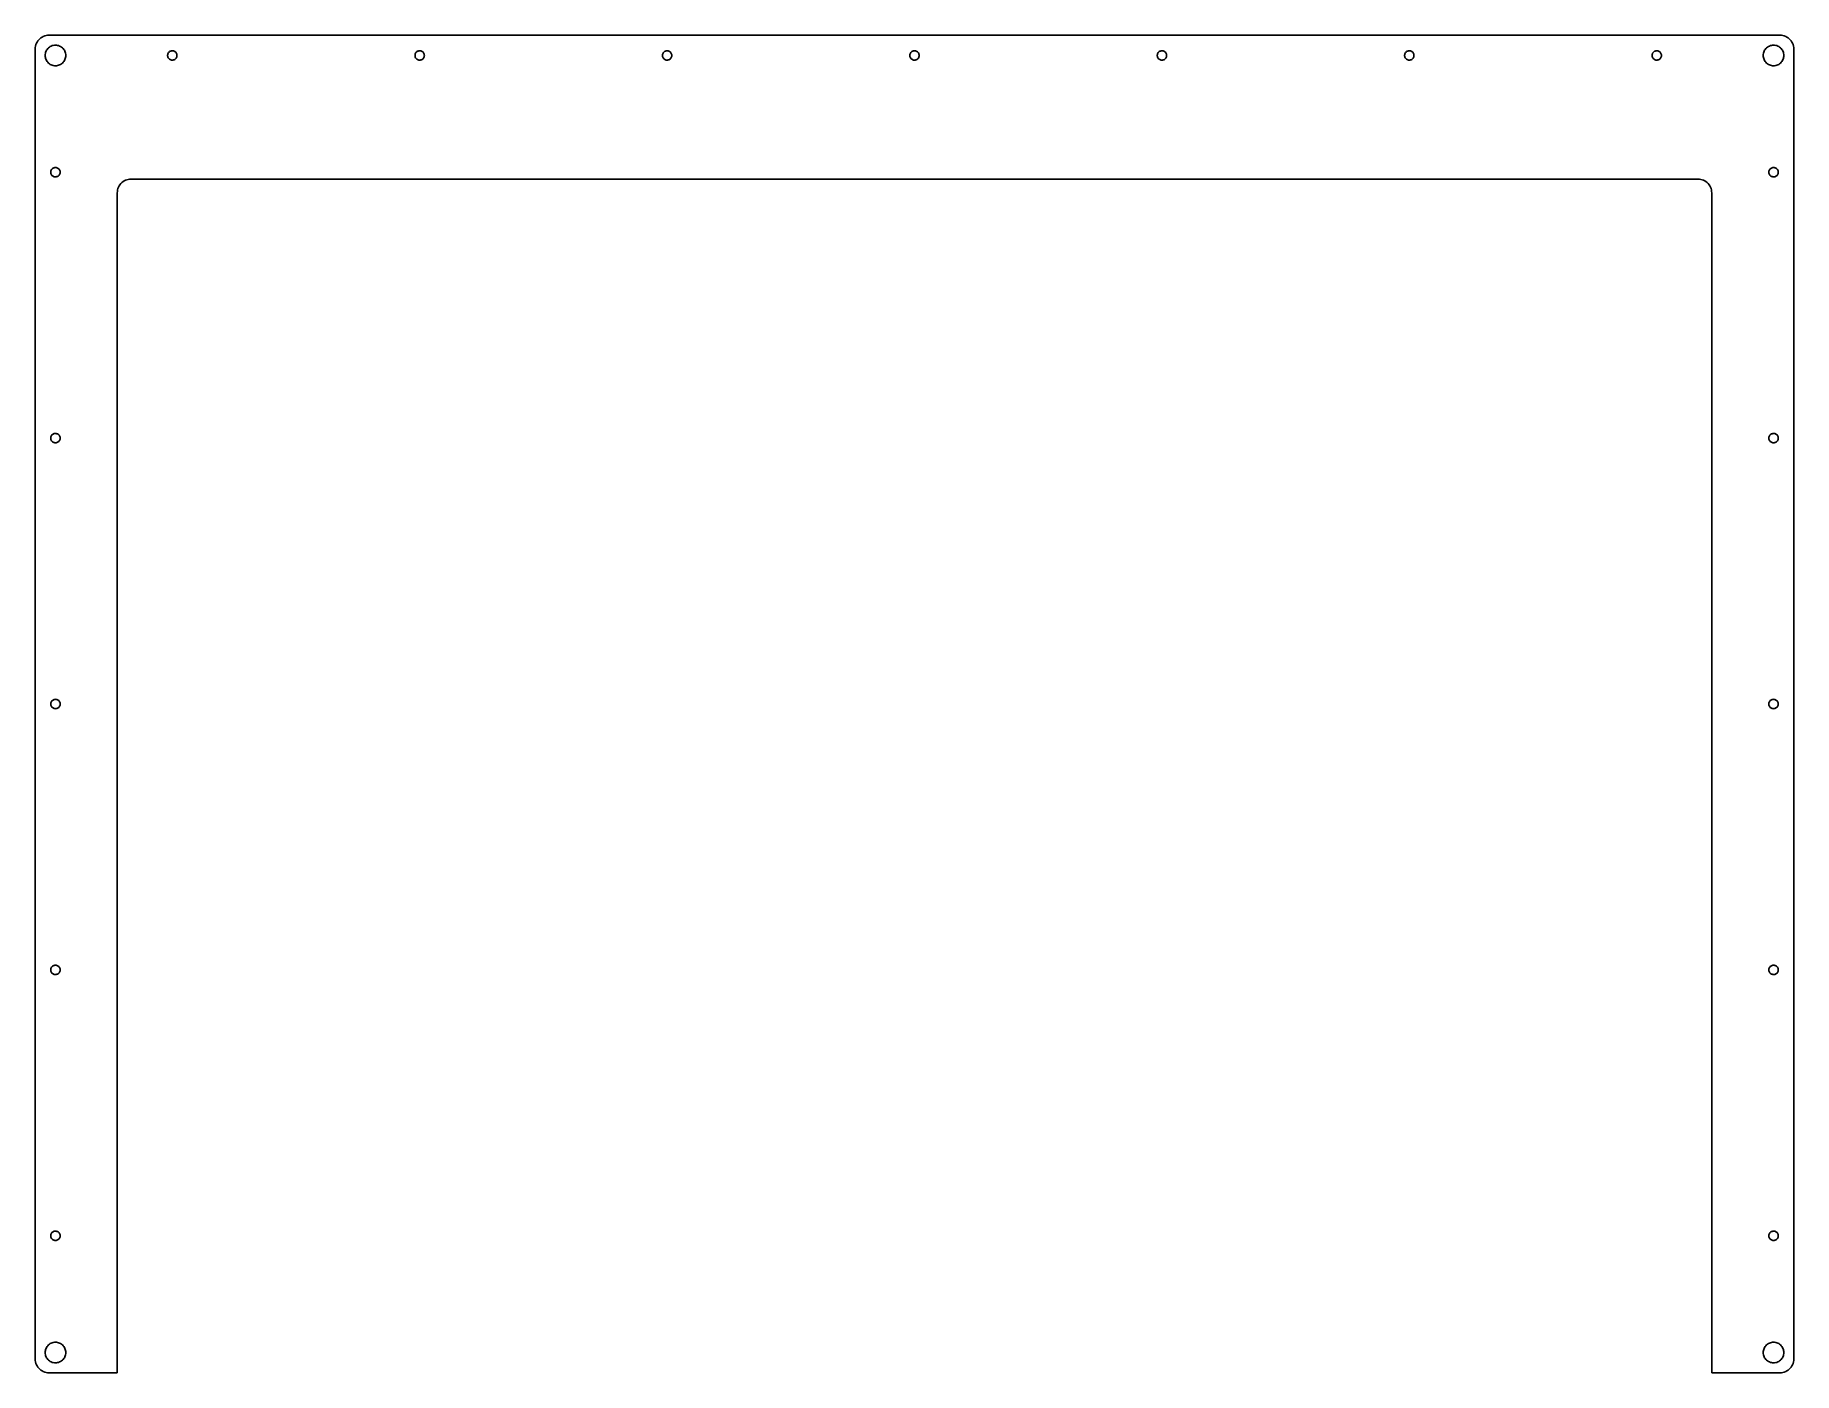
# Model space of a CAD drawing. Header units: metres. Extents: x -320 to 320, y -243 to 243.
import ezdxf

# ---------------------------------------------------------------- set-up
doc = ezdxf.new("R2010")
doc.units = ezdxf.units.M

msp = doc.modelspace()

# ---------------------------------------------------------------- linework, layer by layer
for p, q in [((-316.42, 243.13), (-316.909, 242.943)), ((-315.915, 243.266), (-316.42, 243.13)), ((-315.398, 243.348), (-315.915, 243.266)), ((-314.875, 243.375), (-315.398, 243.348)), ((314.875, 243.375), (-314.875, 243.375)), ((315.398, 243.348), (314.875, 243.375)), ((315.915, 243.266), (315.398, 243.348)), ((316.42, 243.13), (315.915, 243.266)), ((316.909, 242.943), (316.42, 243.13)), ((-319.848, 238.898), (-319.875, 238.375)), ((-319.875, 238.375), (-319.875, -238.375)), ((-319.766, 239.415), (-319.848, 238.898)), ((-319.63, 239.92), (-319.766, 239.415)), ((-319.443, 240.409), (-319.63, 239.92)), ((-319.205, 240.875), (-319.443, 240.409)), ((-318.92, 241.314), (-319.205, 240.875)), ((-318.591, 241.721), (-318.92, 241.314)), ((-318.221, 242.091), (-318.591, 241.721)), ((-317.814, 242.42), (-318.221, 242.091)), ((-317.375, 242.705), (-317.814, 242.42)), ((-316.909, 242.943), (-317.375, 242.705)), ((-316.229, 236.392), (-316.168, 236.78)), ((-316.168, 236.78), (-316.066, 237.159)), ((-316.066, 237.159), (-315.926, 237.525)), ((-315.926, 237.525), (-315.748, 237.875)), ((-315.748, 237.875), (-315.534, 238.204)), ((-315.534, 238.204), (-315.287, 238.509)), ((-315.287, 238.509), (-315.009, 238.787)), ((-315.009, 238.787), (-314.704, 239.034)), ((-314.704, 239.034), (-314.375, 239.248)), ((-314.375, 239.248), (-314.025, 239.426)), ((-314.025, 239.426), (-313.659, 239.566)), ((-313.659, 239.566), (-313.28, 239.668)), ((-313.28, 239.668), (-312.892, 239.729)), ((-312.892, 239.729), (-312.5, 239.75)), ((-312.5, 239.75), (-312.108, 239.729)), ((-312.108, 239.729), (-311.72, 239.668)), ((-311.72, 239.668), (-311.341, 239.566)), ((-311.341, 239.566), (-310.975, 239.426)), ((-310.975, 239.426), (-310.625, 239.248)), ((-310.625, 239.248), (-310.296, 239.034)), ((-310.296, 239.034), (-309.991, 238.787)), ((-309.991, 238.787), (-309.713, 238.509)), ((-309.713, 238.509), (-309.466, 238.204)), ((-309.466, 238.204), (-309.252, 237.875)), ((-309.252, 237.875), (-309.074, 237.525)), ((-309.074, 237.525), (-308.934, 237.159)), ((-308.934, 237.159), (-308.832, 236.78)), ((-308.832, 236.78), (-308.771, 236.392)), ((-271.588, 236.607), (-271.482, 236.832)), ((-271.482, 236.832), (-271.346, 237.039)), ((-271.346, 237.039), (-271.18, 237.224)), ((-271.18, 237.224), (-270.989, 237.383)), ((-270.989, 237.383), (-270.777, 237.512)), ((-270.777, 237.512), (-270.549, 237.609)), ((-270.549, 237.609), (-270.309, 237.672)), ((-270.309, 237.672), (-270.062, 237.699)), ((-270.062, 237.699), (-269.814, 237.69)), ((-269.814, 237.69), (-269.57, 237.645)), ((-269.57, 237.645), (-269.335, 237.565)), ((-269.335, 237.565), (-269.114, 237.451)), ((-269.114, 237.451), (-268.913, 237.307)), ((-268.913, 237.307), (-268.734, 237.134)), ((-268.734, 237.134), (-268.582, 236.938)), ((-268.582, 236.938), (-268.461, 236.722)), ((-268.461, 236.722), (-268.372, 236.49)), ((-181.588, 236.607), (-181.482, 236.832)), ((-181.482, 236.832), (-181.346, 237.039)), ((-181.346, 237.039), (-181.18, 237.224)), ((-181.18, 237.224), (-180.989, 237.383)), ((-180.989, 237.383), (-180.777, 237.512)), ((-180.777, 237.512), (-180.549, 237.609)), ((-180.549, 237.609), (-180.309, 237.672)), ((-180.309, 237.672), (-180.062, 237.699)), ((-180.062, 237.699), (-179.814, 237.69)), ((-179.814, 237.69), (-179.57, 237.645)), ((-179.57, 237.645), (-179.335, 237.565)), ((-179.335, 237.565), (-179.114, 237.451)), ((-179.114, 237.451), (-178.913, 237.307)), ((-178.913, 237.307), (-178.734, 237.134)), ((-178.734, 237.134), (-178.582, 236.938)), ((-178.582, 236.938), (-178.461, 236.722)), ((-178.461, 236.722), (-178.372, 236.49)), ((-91.5878, 236.607), (-91.4825, 236.832)), ((-91.4825, 236.832), (-91.3455, 237.039)), ((-91.3455, 237.039), (-91.1799, 237.224)), ((-91.1799, 237.224), (-90.9892, 237.383)), ((-90.9892, 237.383), (-90.7773, 237.512)), ((-90.7773, 237.512), (-90.5489, 237.609)), ((-90.5489, 237.609), (-90.3088, 237.672)), ((-90.3088, 237.672), (-90.0621, 237.699)), ((-90.0621, 237.699), (-89.8141, 237.69)), ((-89.8141, 237.69), (-89.57, 237.645)), ((-89.57, 237.645), (-89.3351, 237.565)), ((-89.3351, 237.565), (-89.1144, 237.451)), ((-89.1144, 237.451), (-88.9126, 237.307)), ((-88.9126, 237.307), (-88.7339, 237.134)), ((-88.7339, 237.134), (-88.5822, 236.938)), ((-88.5822, 236.938), (-88.4607, 236.722)), ((-88.4607, 236.722), (-88.3721, 236.49)), ((-1.58781, 236.607), (-1.48248, 236.832)), ((-1.48248, 236.832), (-1.34554, 237.039)), ((-1.34554, 237.039), (-1.17992, 237.224)), ((-1.17992, 237.224), (-0.989151, 237.383)), ((-0.989151, 237.383), (-0.777298, 237.512)), ((-0.777298, 237.512), (-0.548889, 237.609)), ((-0.548889, 237.609), (-0.308777, 237.672)), ((-0.308777, 237.672), (-0.062073, 237.699)), ((-0.062073, 237.699), (0.185928, 237.69)), ((0.185928, 237.69), (0.429977, 237.645)), ((0.429977, 237.645), (0.664871, 237.565)), ((0.664871, 237.565), (0.88559, 237.451)), ((0.88559, 237.451), (1.08743, 237.307)), ((1.08743, 237.307), (1.2661, 237.134)), ((1.2661, 237.134), (1.41779, 236.938)), ((1.41779, 236.938), (1.53926, 236.722)), ((1.53926, 236.722), (1.62791, 236.49)), ((88.4122, 236.607), (88.5175, 236.832)), ((88.5175, 236.832), (88.6544, 237.039)), ((88.6544, 237.039), (88.8201, 237.224)), ((88.8201, 237.224), (89.0108, 237.383)), ((89.0108, 237.383), (89.2227, 237.512)), ((89.2227, 237.512), (89.4511, 237.609)), ((89.4511, 237.609), (89.6912, 237.672)), ((89.6912, 237.672), (89.9379, 237.699)), ((89.9379, 237.699), (90.1859, 237.69)), ((90.1859, 237.69), (90.43, 237.645)), ((90.43, 237.645), (90.6649, 237.565)), ((90.6649, 237.565), (90.8856, 237.451)), ((90.8856, 237.451), (91.0874, 237.307)), ((91.0874, 237.307), (91.2661, 237.134)), ((91.2661, 237.134), (91.4178, 236.938)), ((91.4178, 236.938), (91.5393, 236.722)), ((91.5393, 236.722), (91.6279, 236.49)), ((178.412, 236.607), (178.518, 236.832)), ((178.518, 236.832), (178.654, 237.039)), ((178.654, 237.039), (178.82, 237.224)), ((178.82, 237.224), (179.011, 237.383)), ((179.011, 237.383), (179.223, 237.512)), ((179.223, 237.512), (179.451, 237.609)), ((179.451, 237.609), (179.691, 237.672)), ((179.691, 237.672), (179.938, 237.699)), ((179.938, 237.699), (180.186, 237.69)), ((180.186, 237.69), (180.43, 237.645)), ((180.43, 237.645), (180.665, 237.565)), ((180.665, 237.565), (180.886, 237.451)), ((180.886, 237.451), (181.087, 237.307)), ((181.087, 237.307), (181.266, 237.134)), ((181.266, 237.134), (181.418, 236.938)), ((181.418, 236.938), (181.539, 236.722)), ((181.539, 236.722), (181.628, 236.49)), ((268.412, 236.607), (268.518, 236.832)), ((268.518, 236.832), (268.654, 237.039)), ((268.654, 237.039), (268.82, 237.224)), ((268.82, 237.224), (269.011, 237.383)), ((269.011, 237.383), (269.223, 237.512)), ((269.223, 237.512), (269.451, 237.609)), ((269.451, 237.609), (269.691, 237.672)), ((269.691, 237.672), (269.938, 237.699)), ((269.938, 237.699), (270.186, 237.69)), ((270.186, 237.69), (270.43, 237.645)), ((270.43, 237.645), (270.665, 237.565)), ((270.665, 237.565), (270.886, 237.451)), ((270.886, 237.451), (271.087, 237.307)), ((271.087, 237.307), (271.266, 237.134)), ((271.266, 237.134), (271.418, 236.938)), ((271.418, 236.938), (271.539, 236.722)), ((271.539, 236.722), (271.628, 236.49)), ((308.771, 236.392), (308.832, 236.78)), ((308.832, 236.78), (308.934, 237.159)), ((308.934, 237.159), (309.074, 237.525)), ((309.074, 237.525), (309.252, 237.875)), ((309.252, 237.875), (309.466, 238.204)), ((309.466, 238.204), (309.713, 238.509)), ((309.713, 238.509), (309.991, 238.787)), ((309.991, 238.787), (310.296, 239.034)), ((310.296, 239.034), (310.625, 239.248)), ((310.625, 239.248), (310.975, 239.426)), ((310.975, 239.426), (311.341, 239.566)), ((311.341, 239.566), (311.72, 239.668)), ((311.72, 239.668), (312.108, 239.729)), ((312.108, 239.729), (312.5, 239.75)), ((312.5, 239.75), (312.892, 239.729)), ((312.892, 239.729), (313.28, 239.668)), ((313.28, 239.668), (313.659, 239.566)), ((313.659, 239.566), (314.025, 239.426)), ((314.025, 239.426), (314.375, 239.248)), ((314.375, 239.248), (314.704, 239.034)), ((314.704, 239.034), (315.009, 238.787)), ((315.009, 238.787), (315.287, 238.509)), ((315.287, 238.509), (315.534, 238.204)), ((315.534, 238.204), (315.748, 237.875)), ((315.748, 237.875), (315.926, 237.525)), ((315.926, 237.525), (316.066, 237.159)), ((316.066, 237.159), (316.168, 236.78)), ((316.168, 236.78), (316.229, 236.392)), ((317.375, 242.705), (316.909, 242.943)), ((317.814, 242.42), (317.375, 242.705)), ((318.221, 242.091), (317.814, 242.42)), ((318.591, 241.721), (318.221, 242.091)), ((318.92, 241.314), (318.591, 241.721)), ((319.205, 240.875), (318.92, 241.314)), ((319.443, 240.409), (319.205, 240.875)), ((319.63, 239.92), (319.443, 240.409)), ((319.766, 239.415), (319.63, 239.92)), ((319.848, 238.898), (319.766, 239.415)), ((319.875, 238.375), (319.848, 238.898)), ((319.875, -238.375), (319.875, 238.375)), ((-316.25, 236), (-316.229, 236.392)), ((-316.229, 235.608), (-316.25, 236)), ((-316.168, 235.22), (-316.229, 235.608)), ((-316.066, 234.841), (-316.168, 235.22)), ((-315.926, 234.475), (-316.066, 234.841)), ((-315.748, 234.125), (-315.926, 234.475)), ((-315.534, 233.796), (-315.748, 234.125)), ((-315.287, 233.491), (-315.534, 233.796)), ((-315.009, 233.213), (-315.287, 233.491)), ((-314.704, 232.966), (-315.009, 233.213)), ((-314.375, 232.752), (-314.704, 232.966)), ((-314.025, 232.574), (-314.375, 232.752)), ((-313.659, 232.434), (-314.025, 232.574)), ((-313.28, 232.332), (-313.659, 232.434)), ((-312.892, 232.271), (-313.28, 232.332)), ((-312.5, 232.25), (-312.892, 232.271)), ((-312.108, 232.271), (-312.5, 232.25)), ((-311.72, 232.332), (-312.108, 232.271)), ((-311.341, 232.434), (-311.72, 232.332)), ((-310.975, 232.574), (-311.341, 232.434)), ((-310.625, 232.752), (-310.975, 232.574)), ((-310.296, 232.966), (-310.625, 232.752)), ((-309.991, 233.213), (-310.296, 232.966)), ((-309.713, 233.491), (-309.991, 233.213)), ((-309.466, 233.796), (-309.713, 233.491)), ((-309.252, 234.125), (-309.466, 233.796)), ((-309.074, 234.475), (-309.252, 234.125)), ((-308.934, 234.841), (-309.074, 234.475)), ((-308.832, 235.22), (-308.934, 234.841)), ((-308.771, 235.608), (-308.832, 235.22)), ((-308.771, 236.392), (-308.75, 236)), ((-308.75, 236), (-308.771, 235.608)), ((-271.695, 236.124), (-271.659, 236.37)), ((-271.695, 235.876), (-271.695, 236.124)), ((-271.659, 235.63), (-271.695, 235.876)), ((-271.659, 236.37), (-271.588, 236.607)), ((-271.588, 235.393), (-271.659, 235.63)), ((-271.482, 235.168), (-271.588, 235.393)), ((-271.346, 234.961), (-271.482, 235.168)), ((-271.18, 234.776), (-271.346, 234.961)), ((-270.989, 234.617), (-271.18, 234.776)), ((-270.777, 234.488), (-270.989, 234.617)), ((-270.549, 234.391), (-270.777, 234.488)), ((-270.309, 234.328), (-270.549, 234.391)), ((-270.062, 234.301), (-270.309, 234.328)), ((-269.814, 234.31), (-270.062, 234.301)), ((-269.57, 234.355), (-269.814, 234.31)), ((-269.335, 234.435), (-269.57, 234.355)), ((-269.114, 234.549), (-269.335, 234.435)), ((-268.913, 234.693), (-269.114, 234.549)), ((-268.734, 234.866), (-268.913, 234.693)), ((-268.582, 235.062), (-268.734, 234.866)), ((-268.461, 235.278), (-268.582, 235.062)), ((-268.372, 235.51), (-268.461, 235.278)), ((-268.372, 236.49), (-268.318, 236.248)), ((-268.318, 235.752), (-268.372, 235.51)), ((-268.318, 236.248), (-268.3, 236)), ((-268.3, 236), (-268.318, 235.752)), ((-181.695, 236.124), (-181.659, 236.37)), ((-181.695, 235.876), (-181.695, 236.124)), ((-181.659, 235.63), (-181.695, 235.876)), ((-181.659, 236.37), (-181.588, 236.607)), ((-181.588, 235.393), (-181.659, 235.63)), ((-181.482, 235.168), (-181.588, 235.393)), ((-181.346, 234.961), (-181.482, 235.168)), ((-181.18, 234.776), (-181.346, 234.961)), ((-180.989, 234.617), (-181.18, 234.776)), ((-180.777, 234.488), (-180.989, 234.617)), ((-180.549, 234.391), (-180.777, 234.488)), ((-180.309, 234.328), (-180.549, 234.391)), ((-180.062, 234.301), (-180.309, 234.328)), ((-179.814, 234.31), (-180.062, 234.301)), ((-179.57, 234.355), (-179.814, 234.31)), ((-179.335, 234.435), (-179.57, 234.355)), ((-179.114, 234.549), (-179.335, 234.435)), ((-178.913, 234.693), (-179.114, 234.549)), ((-178.734, 234.866), (-178.913, 234.693)), ((-178.582, 235.062), (-178.734, 234.866)), ((-178.461, 235.278), (-178.582, 235.062)), ((-178.372, 235.51), (-178.461, 235.278)), ((-178.372, 236.49), (-178.318, 236.248)), ((-178.318, 235.752), (-178.372, 235.51)), ((-178.318, 236.248), (-178.3, 236)), ((-178.3, 236), (-178.318, 235.752)), ((-91.6955, 236.124), (-91.6593, 236.37)), ((-91.6955, 235.876), (-91.6955, 236.124)), ((-91.6593, 235.63), (-91.6955, 235.876)), ((-91.6593, 236.37), (-91.5878, 236.607)), ((-91.5878, 235.393), (-91.6593, 235.63)), ((-91.4825, 235.168), (-91.5878, 235.393)), ((-91.3455, 234.961), (-91.4825, 235.168)), ((-91.1799, 234.776), (-91.3455, 234.961)), ((-90.9892, 234.617), (-91.1799, 234.776)), ((-90.7773, 234.488), (-90.9892, 234.617)), ((-90.5489, 234.391), (-90.7773, 234.488)), ((-90.3088, 234.328), (-90.5489, 234.391)), ((-90.0621, 234.301), (-90.3088, 234.328)), ((-89.8141, 234.31), (-90.0621, 234.301)), ((-89.57, 234.355), (-89.8141, 234.31)), ((-89.3351, 234.435), (-89.57, 234.355)), ((-89.1144, 234.549), (-89.3351, 234.435)), ((-88.9126, 234.693), (-89.1144, 234.549)), ((-88.7339, 234.866), (-88.9126, 234.693)), ((-88.5822, 235.062), (-88.7339, 234.866)), ((-88.4607, 235.278), (-88.5822, 235.062)), ((-88.3721, 235.51), (-88.4607, 235.278)), ((-88.3721, 236.49), (-88.3181, 236.248)), ((-88.3181, 235.752), (-88.3721, 235.51)), ((-88.3181, 236.248), (-88.3, 236)), ((-88.3, 236), (-88.3181, 235.752)), ((-1.69545, 236.124), (-1.65932, 236.37)), ((-1.69545, 235.876), (-1.69545, 236.124)), ((-1.65932, 235.63), (-1.69545, 235.876)), ((-1.65932, 236.37), (-1.58781, 236.607)), ((-1.58781, 235.393), (-1.65932, 235.63)), ((-1.48248, 235.168), (-1.58781, 235.393)), ((-1.34554, 234.961), (-1.48248, 235.168)), ((-1.17992, 234.776), (-1.34554, 234.961)), ((-0.989151, 234.617), (-1.17992, 234.776)), ((-0.777298, 234.488), (-0.989151, 234.617)), ((-0.548889, 234.391), (-0.777298, 234.488)), ((-0.308777, 234.328), (-0.548889, 234.391)), ((-0.062073, 234.301), (-0.308777, 234.328)), ((0.185928, 234.31), (-0.062073, 234.301)), ((0.429977, 234.355), (0.185928, 234.31)), ((0.664871, 234.435), (0.429977, 234.355)), ((0.88559, 234.549), (0.664871, 234.435)), ((1.08743, 234.693), (0.88559, 234.549)), ((1.2661, 234.866), (1.08743, 234.693)), ((1.41779, 235.062), (1.2661, 234.866)), ((1.53926, 235.278), (1.41779, 235.062)), ((1.62791, 235.51), (1.53926, 235.278)), ((1.62791, 236.49), (1.68187, 236.248)), ((1.68187, 235.752), (1.62791, 235.51)), ((1.68187, 236.248), (1.7, 236)), ((1.7, 236), (1.68187, 235.752)), ((88.3045, 236.124), (88.3407, 236.37)), ((88.3045, 235.876), (88.3045, 236.124)), ((88.3407, 235.63), (88.3045, 235.876)), ((88.3407, 236.37), (88.4122, 236.607)), ((88.4122, 235.393), (88.3407, 235.63)), ((88.5175, 235.168), (88.4122, 235.393)), ((88.6544, 234.961), (88.5175, 235.168)), ((88.8201, 234.776), (88.6544, 234.961)), ((89.0108, 234.617), (88.8201, 234.776)), ((89.2227, 234.488), (89.0108, 234.617)), ((89.4511, 234.391), (89.2227, 234.488)), ((89.6912, 234.328), (89.4511, 234.391)), ((89.9379, 234.301), (89.6912, 234.328)), ((90.1859, 234.31), (89.9379, 234.301)), ((90.43, 234.355), (90.1859, 234.31)), ((90.6649, 234.435), (90.43, 234.355)), ((90.8856, 234.549), (90.6649, 234.435)), ((91.0874, 234.693), (90.8856, 234.549)), ((91.2661, 234.866), (91.0874, 234.693)), ((91.4178, 235.062), (91.2661, 234.866)), ((91.5393, 235.278), (91.4178, 235.062)), ((91.6279, 235.51), (91.5393, 235.278)), ((91.6279, 236.49), (91.6819, 236.248)), ((91.6819, 235.752), (91.6279, 235.51)), ((91.6819, 236.248), (91.7, 236)), ((91.7, 236), (91.6819, 235.752)), ((178.305, 236.124), (178.341, 236.37)), ((178.305, 235.876), (178.305, 236.124)), ((178.341, 235.63), (178.305, 235.876)), ((178.341, 236.37), (178.412, 236.607)), ((178.412, 235.393), (178.341, 235.63)), ((178.518, 235.168), (178.412, 235.393)), ((178.654, 234.961), (178.518, 235.168)), ((178.82, 234.776), (178.654, 234.961)), ((179.011, 234.617), (178.82, 234.776)), ((179.223, 234.488), (179.011, 234.617)), ((179.451, 234.391), (179.223, 234.488)), ((179.691, 234.328), (179.451, 234.391)), ((179.938, 234.301), (179.691, 234.328)), ((180.186, 234.31), (179.938, 234.301)), ((180.43, 234.355), (180.186, 234.31)), ((180.665, 234.435), (180.43, 234.355)), ((180.886, 234.549), (180.665, 234.435)), ((181.087, 234.693), (180.886, 234.549)), ((181.266, 234.866), (181.087, 234.693)), ((181.418, 235.062), (181.266, 234.866)), ((181.539, 235.278), (181.418, 235.062)), ((181.628, 235.51), (181.539, 235.278)), ((181.628, 236.49), (181.682, 236.248)), ((181.682, 235.752), (181.628, 235.51)), ((181.682, 236.248), (181.7, 236)), ((181.7, 236), (181.682, 235.752)), ((268.305, 236.124), (268.341, 236.37)), ((268.305, 235.876), (268.305, 236.124)), ((268.341, 235.63), (268.305, 235.876)), ((268.341, 236.37), (268.412, 236.607)), ((268.412, 235.393), (268.341, 235.63)), ((268.518, 235.168), (268.412, 235.393)), ((268.654, 234.961), (268.518, 235.168)), ((268.82, 234.776), (268.654, 234.961)), ((269.011, 234.617), (268.82, 234.776)), ((269.223, 234.488), (269.011, 234.617)), ((269.451, 234.391), (269.223, 234.488)), ((269.691, 234.328), (269.451, 234.391)), ((269.938, 234.301), (269.691, 234.328)), ((270.186, 234.31), (269.938, 234.301)), ((270.43, 234.355), (270.186, 234.31)), ((270.665, 234.435), (270.43, 234.355)), ((270.886, 234.549), (270.665, 234.435)), ((271.087, 234.693), (270.886, 234.549)), ((271.266, 234.866), (271.087, 234.693)), ((271.418, 235.062), (271.266, 234.866)), ((271.539, 235.278), (271.418, 235.062)), ((271.628, 235.51), (271.539, 235.278)), ((271.628, 236.49), (271.682, 236.248)), ((271.682, 235.752), (271.628, 235.51)), ((271.682, 236.248), (271.7, 236)), ((271.7, 236), (271.682, 235.752)), ((308.75, 236), (308.771, 236.392)), ((308.771, 235.608), (308.75, 236)), ((308.832, 235.22), (308.771, 235.608)), ((308.934, 234.841), (308.832, 235.22)), ((309.074, 234.475), (308.934, 234.841)), ((309.252, 234.125), (309.074, 234.475)), ((309.466, 233.796), (309.252, 234.125)), ((309.713, 233.491), (309.466, 233.796)), ((309.991, 233.213), (309.713, 233.491)), ((310.296, 232.966), (309.991, 233.213)), ((310.625, 232.752), (310.296, 232.966)), ((310.975, 232.574), (310.625, 232.752)), ((311.341, 232.434), (310.975, 232.574)), ((311.72, 232.332), (311.341, 232.434)), ((312.108, 232.271), (311.72, 232.332)), ((312.5, 232.25), (312.108, 232.271)), ((312.892, 232.271), (312.5, 232.25)), ((313.28, 232.332), (312.892, 232.271)), ((313.659, 232.434), (313.28, 232.332)), ((314.025, 232.574), (313.659, 232.434)), ((314.375, 232.752), (314.025, 232.574)), ((314.704, 232.966), (314.375, 232.752)), ((315.009, 233.213), (314.704, 232.966)), ((315.287, 233.491), (315.009, 233.213)), ((315.534, 233.796), (315.287, 233.491)), ((315.748, 234.125), (315.534, 233.796)), ((315.926, 234.475), (315.748, 234.125)), ((316.066, 234.841), (315.926, 234.475)), ((316.168, 235.22), (316.066, 234.841)), ((316.229, 235.608), (316.168, 235.22)), ((316.229, 236.392), (316.25, 236)), ((316.25, 236), (316.229, 235.608)), ((-314.2, 193.5), (-314.182, 193.748)), ((-314.182, 193.252), (-314.2, 193.5)), ((-314.182, 193.748), (-314.128, 193.99)), ((-314.128, 193.01), (-314.182, 193.252)), ((-314.128, 193.99), (-314.039, 194.222)), ((-314.039, 192.778), (-314.128, 193.01)), ((-314.039, 194.222), (-313.918, 194.438)), ((-313.918, 192.562), (-314.039, 192.778)), ((-313.918, 194.438), (-313.766, 194.634)), ((-313.766, 192.366), (-313.918, 192.562)), ((-313.766, 194.634), (-313.587, 194.807)), ((-313.587, 192.193), (-313.766, 192.366)), ((-313.587, 194.807), (-313.386, 194.951)), ((-313.386, 192.049), (-313.587, 192.193)), ((-313.386, 194.951), (-313.165, 195.065)), ((-313.165, 191.935), (-313.386, 192.049)), ((-313.165, 195.065), (-312.93, 195.145)), ((-312.93, 191.855), (-313.165, 191.935)), ((-312.93, 195.145), (-312.686, 195.19)), ((-312.686, 195.19), (-312.438, 195.199)), ((-312.438, 195.199), (-312.191, 195.172)), ((-312.191, 195.172), (-311.951, 195.109)), ((-311.951, 195.109), (-311.723, 195.012)), ((-311.723, 191.988), (-311.951, 191.891)), ((-311.723, 195.012), (-311.511, 194.883)), ((-311.511, 192.117), (-311.723, 191.988)), ((-311.511, 194.883), (-311.32, 194.724)), ((-311.32, 192.276), (-311.511, 192.117)), ((-311.32, 194.724), (-311.154, 194.539)), ((-311.154, 192.461), (-311.32, 192.276)), ((-311.154, 194.539), (-311.018, 194.332)), ((-311.018, 192.668), (-311.154, 192.461)), ((-311.018, 194.332), (-310.912, 194.107)), ((-310.912, 192.893), (-311.018, 192.668)), ((-310.912, 194.107), (-310.841, 193.87)), ((-310.841, 193.13), (-310.912, 192.893)), ((-310.841, 193.87), (-310.805, 193.624)), ((-310.805, 193.376), (-310.841, 193.13)), ((-310.805, 193.624), (-310.805, 193.376)), ((310.805, 193.624), (310.841, 193.87)), ((310.805, 193.376), (310.805, 193.624)), ((310.841, 193.13), (310.805, 193.376)), ((310.841, 193.87), (310.912, 194.107)), ((310.912, 192.893), (310.841, 193.13)), ((310.912, 194.107), (311.018, 194.332)), ((311.018, 192.668), (310.912, 192.893)), ((311.018, 194.332), (311.154, 194.539)), ((311.154, 192.461), (311.018, 192.668)), ((311.154, 194.539), (311.32, 194.724)), ((311.32, 192.276), (311.154, 192.461)), ((311.32, 194.724), (311.511, 194.883)), ((311.511, 192.117), (311.32, 192.276)), ((311.511, 194.883), (311.723, 195.012)), ((311.723, 191.988), (311.511, 192.117)), ((311.723, 195.012), (311.951, 195.109)), ((311.951, 191.891), (311.723, 191.988)), ((311.951, 195.109), (312.191, 195.172)), ((312.191, 195.172), (312.438, 195.199)), ((312.438, 195.199), (312.686, 195.19)), ((312.686, 195.19), (312.93, 195.145)), ((312.93, 195.145), (313.165, 195.065)), ((313.165, 191.935), (312.93, 191.855)), ((313.165, 195.065), (313.386, 194.951)), ((313.386, 192.049), (313.165, 191.935)), ((313.386, 194.951), (313.587, 194.807)), ((313.587, 192.193), (313.386, 192.049)), ((313.587, 194.807), (313.766, 194.634)), ((313.766, 192.366), (313.587, 192.193)), ((313.766, 194.634), (313.918, 194.438)), ((313.918, 192.562), (313.766, 192.366)), ((313.918, 194.438), (314.039, 194.222)), ((314.039, 192.778), (313.918, 192.562)), ((314.039, 194.222), (314.128, 193.99)), ((314.128, 193.01), (314.039, 192.778)), ((314.128, 193.99), (314.182, 193.748)), ((314.182, 193.252), (314.128, 193.01)), ((314.182, 193.748), (314.2, 193.5)), ((314.2, 193.5), (314.182, 193.252)), ((-312.686, 191.81), (-312.93, 191.855)), ((-312.438, 191.801), (-312.686, 191.81)), ((-312.191, 191.828), (-312.438, 191.801)), ((-311.951, 191.891), (-312.191, 191.828)), ((-290, 186), (-289.973, 186.523)), ((-290, -243.375), (-290, 186)), ((-289.973, 186.523), (-289.891, 187.04)), ((-289.891, 187.04), (-289.755, 187.545)), ((-289.755, 187.545), (-289.568, 188.034)), ((-289.568, 188.034), (-289.33, 188.5)), ((-289.33, 188.5), (-289.045, 188.939)), ((-289.045, 188.939), (-288.716, 189.346)), ((-288.716, 189.346), (-288.346, 189.716)), ((-288.346, 189.716), (-287.939, 190.045)), ((-287.939, 190.045), (-287.5, 190.33)), ((-287.5, 190.33), (-287.034, 190.568)), ((-287.034, 190.568), (-286.545, 190.755)), ((-286.545, 190.755), (-286.04, 190.891)), ((-286.04, 190.891), (-285.523, 190.973)), ((-285.523, 190.973), (-285, 191)), ((-285, 191), (285, 191)), ((285, 191), (285.523, 190.973)), ((285.523, 190.973), (286.04, 190.891)), ((286.04, 190.891), (286.545, 190.755)), ((286.545, 190.755), (287.034, 190.568)), ((287.034, 190.568), (287.5, 190.33)), ((287.5, 190.33), (287.939, 190.045)), ((287.939, 190.045), (288.346, 189.716)), ((288.346, 189.716), (288.716, 189.346)), ((288.716, 189.346), (289.045, 188.939)), ((289.045, 188.939), (289.33, 188.5)), ((289.33, 188.5), (289.568, 188.034)), ((289.568, 188.034), (289.755, 187.545)), ((289.755, 187.545), (289.891, 187.04)), ((289.891, 187.04), (289.973, 186.523)), ((289.973, 186.523), (290, 186)), ((290, 186), (290, -243.375)), ((312.191, 191.828), (311.951, 191.891)), ((312.438, 191.801), (312.191, 191.828)), ((312.686, 191.81), (312.438, 191.801)), ((312.93, 191.855), (312.686, 191.81)), ((-314.2, 96.75), (-314.182, 96.9975)), ((-314.182, 96.5025), (-314.2, 96.75)), ((-314.182, 96.9975), (-314.128, 97.2398)), ((-314.128, 96.2602), (-314.182, 96.5025)), ((-314.128, 97.2398), (-314.039, 97.4716)), ((-314.039, 96.0284), (-314.128, 96.2602)), ((-314.039, 97.4716), (-313.918, 97.688)), ((-313.918, 95.812), (-314.039, 96.0284)), ((-313.918, 97.688), (-313.766, 97.8844)), ((-313.766, 97.8844), (-313.587, 98.0567)), ((-313.587, 98.0567), (-313.386, 98.2011)), ((-313.386, 98.2011), (-313.165, 98.3146)), ((-313.165, 98.3146), (-312.93, 98.3947)), ((-312.93, 98.3947), (-312.686, 98.4398)), ((-312.686, 98.4398), (-312.438, 98.4489)), ((-312.438, 98.4489), (-312.191, 98.4217)), ((-312.191, 98.4217), (-311.951, 98.3589)), ((-311.951, 98.3589), (-311.723, 98.2619)), ((-311.723, 98.2619), (-311.511, 98.1326)), ((-311.511, 98.1326), (-311.32, 97.9738)), ((-311.32, 97.9738), (-311.154, 97.789)), ((-311.154, 97.789), (-311.018, 97.582)), ((-311.018, 97.582), (-310.912, 97.3573)), ((-310.912, 96.1427), (-311.018, 95.918)), ((-310.912, 97.3573), (-310.841, 97.1196)), ((-310.841, 96.3804), (-310.912, 96.1427)), ((-310.841, 97.1196), (-310.805, 96.8741)), ((-310.805, 96.6259), (-310.841, 96.3804)), ((-310.805, 96.8741), (-310.805, 96.6259)), ((310.805, 96.8741), (310.841, 97.1196)), ((310.805, 96.6259), (310.805, 96.8741)), ((310.841, 96.3804), (310.805, 96.6259)), ((310.841, 97.1196), (310.912, 97.3573)), ((310.912, 96.1427), (310.841, 96.3804)), ((310.912, 97.3573), (311.018, 97.582)), ((311.018, 95.918), (310.912, 96.1427)), ((311.018, 97.582), (311.154, 97.789)), ((311.154, 97.789), (311.32, 97.9738)), ((311.32, 97.9738), (311.511, 98.1326)), ((311.511, 98.1326), (311.723, 98.2619)), ((311.723, 98.2619), (311.951, 98.3589)), ((311.951, 98.3589), (312.191, 98.4217)), ((312.191, 98.4217), (312.438, 98.4489)), ((312.438, 98.4489), (312.686, 98.4398)), ((312.686, 98.4398), (312.93, 98.3947)), ((312.93, 98.3947), (313.165, 98.3146)), ((313.165, 98.3146), (313.386, 98.2011)), ((313.386, 98.2011), (313.587, 98.0567)), ((313.587, 98.0567), (313.766, 97.8844)), ((313.766, 97.8844), (313.918, 97.688)), ((313.918, 97.688), (314.039, 97.4716)), ((314.039, 96.0284), (313.918, 95.812)), ((314.039, 97.4716), (314.128, 97.2398)), ((314.128, 96.2602), (314.039, 96.0284)), ((314.128, 97.2398), (314.182, 96.9975)), ((314.182, 96.5025), (314.128, 96.2602)), ((314.182, 96.9975), (314.2, 96.75)), ((314.2, 96.75), (314.182, 96.5025)), ((-313.766, 95.6156), (-313.918, 95.812)), ((-313.587, 95.4433), (-313.766, 95.6156)), ((-313.386, 95.2989), (-313.587, 95.4433)), ((-313.165, 95.1854), (-313.386, 95.2989)), ((-312.93, 95.1053), (-313.165, 95.1854)), ((-312.686, 95.0602), (-312.93, 95.1053)), ((-312.438, 95.0511), (-312.686, 95.0602)), ((-312.191, 95.0783), (-312.438, 95.0511)), ((-311.951, 95.1411), (-312.191, 95.0783)), ((-311.723, 95.2381), (-311.951, 95.1411)), ((-311.511, 95.3674), (-311.723, 95.2381)), ((-311.32, 95.5262), (-311.511, 95.3674)), ((-311.154, 95.711), (-311.32, 95.5262)), ((-311.018, 95.918), (-311.154, 95.711)), ((311.154, 95.711), (311.018, 95.918)), ((311.32, 95.5262), (311.154, 95.711)), ((311.511, 95.3674), (311.32, 95.5262)), ((311.723, 95.2381), (311.511, 95.3674)), ((311.951, 95.1411), (311.723, 95.2381)), ((312.191, 95.0783), (311.951, 95.1411)), ((312.438, 95.0511), (312.191, 95.0783)), ((312.686, 95.0602), (312.438, 95.0511)), ((312.93, 95.1053), (312.686, 95.0602)), ((313.165, 95.1854), (312.93, 95.1053)), ((313.386, 95.2989), (313.165, 95.1854)), ((313.587, 95.4433), (313.386, 95.2989)), ((313.766, 95.6156), (313.587, 95.4433)), ((313.918, 95.812), (313.766, 95.6156)), ((-314.2, 0), (-314.182, 0.247513)), ((-314.182, -0.247513), (-314.2, 0)), ((-314.182, 0.247513), (-314.128, 0.489761)), ((-314.128, 0.489761), (-314.039, 0.721573)), ((-314.039, 0.721573), (-313.918, 0.938004)), ((-313.918, 0.938004), (-313.766, 1.13443)), ((-313.766, 1.13443), (-313.587, 1.30669)), ((-313.587, 1.30669), (-313.386, 1.4511)), ((-313.386, 1.4511), (-313.165, 1.56458)), ((-313.165, 1.56458), (-312.93, 1.64471)), ((-312.93, 1.64471), (-312.686, 1.68979)), ((-312.686, 1.68979), (-312.438, 1.69885)), ((-312.438, 1.69885), (-312.191, 1.67171)), ((-312.191, 1.67171), (-311.951, 1.60893)), ((-311.951, 1.60893), (-311.723, 1.51187)), ((-311.723, 1.51187), (-311.511, 1.38258)), ((-311.511, 1.38258), (-311.32, 1.22383)), ((-311.32, 1.22383), (-311.154, 1.03899)), ((-311.154, 1.03899), (-311.018, 0.832001)), ((-311.018, 0.832001), (-310.912, 0.607285)), ((-310.912, 0.607285), (-310.841, 0.369629)), ((-310.841, 0.369629), (-310.805, 0.124084)), ((-310.805, 0.124084), (-310.805, -0.124084)), ((310.805, 0.124084), (310.841, 0.369629)), ((310.805, -0.124084), (310.805, 0.124084)), ((310.841, 0.369629), (310.912, 0.607285)), ((310.912, 0.607285), (311.018, 0.832001)), ((311.018, 0.832001), (311.154, 1.03899)), ((311.154, 1.03899), (311.32, 1.22383)), ((311.32, 1.22383), (311.511, 1.38258)), ((311.511, 1.38258), (311.723, 1.51187)), ((311.723, 1.51187), (311.951, 1.60893)), ((311.951, 1.60893), (312.191, 1.67171)), ((312.191, 1.67171), (312.438, 1.69885)), ((312.438, 1.69885), (312.686, 1.68979)), ((312.686, 1.68979), (312.93, 1.64471)), ((312.93, 1.64471), (313.165, 1.56458)), ((313.165, 1.56458), (313.386, 1.4511)), ((313.386, 1.4511), (313.587, 1.30669)), ((313.587, 1.30669), (313.766, 1.13443)), ((313.766, 1.13443), (313.918, 0.938004)), ((313.918, 0.938004), (314.039, 0.721573)), ((314.039, 0.721573), (314.128, 0.489761)), ((314.128, 0.489761), (314.182, 0.247513)), ((314.182, 0.247513), (314.2, 0)), ((314.2, 0), (314.182, -0.247513)), ((-314.128, -0.489761), (-314.182, -0.247513)), ((-314.039, -0.721573), (-314.128, -0.489761)), ((-313.918, -0.938004), (-314.039, -0.721573)), ((-313.766, -1.13443), (-313.918, -0.938004)), ((-313.587, -1.30669), (-313.766, -1.13443)), ((-313.386, -1.4511), (-313.587, -1.30669)), ((-313.165, -1.56458), (-313.386, -1.4511)), ((-312.93, -1.64471), (-313.165, -1.56458)), ((-312.686, -1.68979), (-312.93, -1.64471)), ((-312.438, -1.69885), (-312.686, -1.68979)), ((-312.191, -1.67171), (-312.438, -1.69885)), ((-311.951, -1.60893), (-312.191, -1.67171)), ((-311.723, -1.51187), (-311.951, -1.60893)), ((-311.511, -1.38258), (-311.723, -1.51187)), ((-311.32, -1.22383), (-311.511, -1.38258)), ((-311.154, -1.03899), (-311.32, -1.22383)), ((-311.018, -0.832001), (-311.154, -1.03899)), ((-310.912, -0.607285), (-311.018, -0.832001)), ((-310.841, -0.369629), (-310.912, -0.607285)), ((-310.805, -0.124084), (-310.841, -0.369629)), ((310.841, -0.369629), (310.805, -0.124084)), ((310.912, -0.607285), (310.841, -0.369629)), ((311.018, -0.832001), (310.912, -0.607285)), ((311.154, -1.03899), (311.018, -0.832001)), ((311.32, -1.22383), (311.154, -1.03899)), ((311.511, -1.38258), (311.32, -1.22383)), ((311.723, -1.51187), (311.511, -1.38258)), ((311.951, -1.60893), (311.723, -1.51187)), ((312.191, -1.67171), (311.951, -1.60893)), ((312.438, -1.69885), (312.191, -1.67171)), ((312.686, -1.68979), (312.438, -1.69885)), ((312.93, -1.64471), (312.686, -1.68979)), ((313.165, -1.56458), (312.93, -1.64471)), ((313.386, -1.4511), (313.165, -1.56458)), ((313.587, -1.30669), (313.386, -1.4511)), ((313.766, -1.13443), (313.587, -1.30669)), ((313.918, -0.938004), (313.766, -1.13443)), ((314.039, -0.721573), (313.918, -0.938004)), ((314.128, -0.489761), (314.039, -0.721573)), ((314.182, -0.247513), (314.128, -0.489761)), ((-314.039, -96.0284), (-313.918, -95.812)), ((-313.918, -95.812), (-313.766, -95.6156)), ((-313.766, -95.6156), (-313.587, -95.4433)), ((-313.587, -95.4433), (-313.386, -95.2989)), ((-313.386, -95.2989), (-313.165, -95.1854)), ((-313.165, -95.1854), (-312.93, -95.1053)), ((-312.93, -95.1053), (-312.686, -95.0602)), ((-312.686, -95.0602), (-312.438, -95.0511)), ((-312.438, -95.0511), (-312.191, -95.0783)), ((-312.191, -95.0783), (-311.951, -95.1411)), ((-311.951, -95.1411), (-311.723, -95.2381)), ((-311.723, -95.2381), (-311.511, -95.3674)), ((-311.511, -95.3674), (-311.32, -95.5262)), ((-311.32, -95.5262), (-311.154, -95.711)), ((-311.154, -95.711), (-311.018, -95.918)), ((-311.018, -95.918), (-310.912, -96.1427)), ((310.912, -96.1427), (311.018, -95.918)), ((311.018, -95.918), (311.154, -95.711)), ((311.154, -95.711), (311.32, -95.5262)), ((311.32, -95.5262), (311.511, -95.3674)), ((311.511, -95.3674), (311.723, -95.2381)), ((311.723, -95.2381), (311.951, -95.1411)), ((311.951, -95.1411), (312.191, -95.0783)), ((312.191, -95.0783), (312.438, -95.0511)), ((312.438, -95.0511), (312.686, -95.0602)), ((312.686, -95.0602), (312.93, -95.1053)), ((312.93, -95.1053), (313.165, -95.1854)), ((313.165, -95.1854), (313.386, -95.2989)), ((313.386, -95.2989), (313.587, -95.4433)), ((313.587, -95.4433), (313.766, -95.6156)), ((313.766, -95.6156), (313.918, -95.812)), ((313.918, -95.812), (314.039, -96.0284)), ((-314.2, -96.75), (-314.182, -96.5025)), ((-314.182, -96.9975), (-314.2, -96.75)), ((-314.182, -96.5025), (-314.128, -96.2602)), ((-314.128, -97.2398), (-314.182, -96.9975)), ((-314.128, -96.2602), (-314.039, -96.0284)), ((-314.039, -97.4716), (-314.128, -97.2398)), ((-313.918, -97.688), (-314.039, -97.4716)), ((-313.766, -97.8844), (-313.918, -97.688)), ((-313.587, -98.0567), (-313.766, -97.8844)), ((-313.386, -98.2011), (-313.587, -98.0567)), ((-313.165, -98.3146), (-313.386, -98.2011)), ((-312.93, -98.3947), (-313.165, -98.3146)), ((-312.686, -98.4398), (-312.93, -98.3947)), ((-312.438, -98.4489), (-312.686, -98.4398)), ((-312.191, -98.4217), (-312.438, -98.4489)), ((-311.951, -98.3589), (-312.191, -98.4217)), ((-311.723, -98.2619), (-311.951, -98.3589)), ((-311.511, -98.1326), (-311.723, -98.2619)), ((-311.32, -97.9738), (-311.511, -98.1326)), ((-311.154, -97.789), (-311.32, -97.9738)), ((-311.018, -97.582), (-311.154, -97.789)), ((-310.912, -97.3573), (-311.018, -97.582)), ((-310.912, -96.1427), (-310.841, -96.3804)), ((-310.841, -97.1196), (-310.912, -97.3573)), ((-310.841, -96.3804), (-310.805, -96.6259)), ((-310.805, -96.8741), (-310.841, -97.1196)), ((-310.805, -96.6259), (-310.805, -96.8741)), ((310.805, -96.6259), (310.841, -96.3804)), ((310.805, -96.8741), (310.805, -96.6259)), ((310.841, -97.1196), (310.805, -96.8741)), ((310.841, -96.3804), (310.912, -96.1427)), ((310.912, -97.3573), (310.841, -97.1196)), ((311.018, -97.582), (310.912, -97.3573)), ((311.154, -97.789), (311.018, -97.582)), ((311.32, -97.9738), (311.154, -97.789)), ((311.511, -98.1326), (311.32, -97.9738)), ((311.723, -98.2619), (311.511, -98.1326)), ((311.951, -98.3589), (311.723, -98.2619)), ((312.191, -98.4217), (311.951, -98.3589)), ((312.438, -98.4489), (312.191, -98.4217)), ((312.686, -98.4398), (312.438, -98.4489)), ((312.93, -98.3947), (312.686, -98.4398)), ((313.165, -98.3146), (312.93, -98.3947)), ((313.386, -98.2011), (313.165, -98.3146)), ((313.587, -98.0567), (313.386, -98.2011)), ((313.766, -97.8844), (313.587, -98.0567)), ((313.918, -97.688), (313.766, -97.8844)), ((314.039, -97.4716), (313.918, -97.688)), ((314.039, -96.0284), (314.128, -96.2602)), ((314.128, -97.2398), (314.039, -97.4716)), ((314.128, -96.2602), (314.182, -96.5025)), ((314.182, -96.9975), (314.128, -97.2398)), ((314.182, -96.5025), (314.2, -96.75)), ((314.2, -96.75), (314.182, -96.9975)), ((-313.165, -191.935), (-312.93, -191.855)), ((-312.93, -191.855), (-312.686, -191.81)), ((-312.686, -191.81), (-312.438, -191.801)), ((-312.438, -191.801), (-312.191, -191.828)), ((-312.191, -191.828), (-311.951, -191.891)), ((-311.951, -191.891), (-311.723, -191.988)), ((311.723, -191.988), (311.951, -191.891)), ((311.951, -191.891), (312.191, -191.828)), ((312.191, -191.828), (312.438, -191.801)), ((312.438, -191.801), (312.686, -191.81)), ((312.686, -191.81), (312.93, -191.855)), ((312.93, -191.855), (313.165, -191.935)), ((-314.2, -193.5), (-314.182, -193.252)), ((-314.182, -193.748), (-314.2, -193.5)), ((-314.182, -193.252), (-314.128, -193.01)), ((-314.128, -193.99), (-314.182, -193.748)), ((-314.128, -193.01), (-314.039, -192.778)), ((-314.039, -194.222), (-314.128, -193.99)), ((-314.039, -192.778), (-313.918, -192.562)), ((-313.918, -194.438), (-314.039, -194.222)), ((-313.918, -192.562), (-313.766, -192.366)), ((-313.766, -194.634), (-313.918, -194.438)), ((-313.766, -192.366), (-313.587, -192.193)), ((-313.587, -194.807), (-313.766, -194.634)), ((-313.587, -192.193), (-313.386, -192.049)), ((-313.386, -194.951), (-313.587, -194.807)), ((-313.386, -192.049), (-313.165, -191.935)), ((-313.165, -195.065), (-313.386, -194.951)), ((-312.93, -195.145), (-313.165, -195.065)), ((-312.686, -195.19), (-312.93, -195.145)), ((-312.438, -195.199), (-312.686, -195.19)), ((-312.191, -195.172), (-312.438, -195.199)), ((-311.951, -195.109), (-312.191, -195.172)), ((-311.723, -195.012), (-311.951, -195.109)), ((-311.723, -191.988), (-311.511, -192.117)), ((-311.511, -194.883), (-311.723, -195.012)), ((-311.511, -192.117), (-311.32, -192.276)), ((-311.32, -194.724), (-311.511, -194.883)), ((-311.32, -192.276), (-311.154, -192.461)), ((-311.154, -194.539), (-311.32, -194.724)), ((-311.154, -192.461), (-311.018, -192.668)), ((-311.018, -194.332), (-311.154, -194.539)), ((-311.018, -192.668), (-310.912, -192.893)), ((-310.912, -194.107), (-311.018, -194.332)), ((-310.912, -192.893), (-310.841, -193.13)), ((-310.841, -193.87), (-310.912, -194.107)), ((-310.841, -193.13), (-310.805, -193.376)), ((-310.805, -193.624), (-310.841, -193.87)), ((-310.805, -193.376), (-310.805, -193.624)), ((310.805, -193.376), (310.841, -193.13)), ((310.805, -193.624), (310.805, -193.376)), ((310.841, -193.87), (310.805, -193.624)), ((310.841, -193.13), (310.912, -192.893)), ((310.912, -194.107), (310.841, -193.87)), ((310.912, -192.893), (311.018, -192.668)), ((311.018, -194.332), (310.912, -194.107)), ((311.018, -192.668), (311.154, -192.461)), ((311.154, -194.539), (311.018, -194.332)), ((311.154, -192.461), (311.32, -192.276)), ((311.32, -194.724), (311.154, -194.539)), ((311.32, -192.276), (311.511, -192.117)), ((311.511, -194.883), (311.32, -194.724)), ((311.511, -192.117), (311.723, -191.988)), ((311.723, -195.012), (311.511, -194.883)), ((311.951, -195.109), (311.723, -195.012)), ((312.191, -195.172), (311.951, -195.109)), ((312.438, -195.199), (312.191, -195.172)), ((312.686, -195.19), (312.438, -195.199)), ((312.93, -195.145), (312.686, -195.19)), ((313.165, -195.065), (312.93, -195.145)), ((313.165, -191.935), (313.386, -192.049)), ((313.386, -194.951), (313.165, -195.065)), ((313.386, -192.049), (313.587, -192.193)), ((313.587, -194.807), (313.386, -194.951)), ((313.587, -192.193), (313.766, -192.366)), ((313.766, -194.634), (313.587, -194.807)), ((313.766, -192.366), (313.918, -192.562)), ((313.918, -194.438), (313.766, -194.634)), ((313.918, -192.562), (314.039, -192.778)), ((314.039, -194.222), (313.918, -194.438)), ((314.039, -192.778), (314.128, -193.01)), ((314.128, -193.99), (314.039, -194.222)), ((314.128, -193.01), (314.182, -193.252)), ((314.182, -193.748), (314.128, -193.99)), ((314.182, -193.252), (314.2, -193.5)), ((314.2, -193.5), (314.182, -193.748)), ((-316.25, -236), (-316.229, -235.608)), ((-316.229, -236.392), (-316.25, -236)), ((-316.229, -235.608), (-316.168, -235.22)), ((-316.168, -236.78), (-316.229, -236.392)), ((-316.168, -235.22), (-316.066, -234.841)), ((-316.066, -234.841), (-315.926, -234.475)), ((-315.926, -234.475), (-315.748, -234.125)), ((-315.748, -234.125), (-315.534, -233.796)), ((-315.534, -233.796), (-315.287, -233.491)), ((-315.287, -233.491), (-315.009, -233.213)), ((-315.009, -233.213), (-314.704, -232.966)), ((-314.704, -232.966), (-314.375, -232.752)), ((-314.375, -232.752), (-314.025, -232.574)), ((-314.025, -232.574), (-313.659, -232.434)), ((-313.659, -232.434), (-313.28, -232.332)), ((-313.28, -232.332), (-312.892, -232.271)), ((-312.892, -232.271), (-312.5, -232.25)), ((-312.5, -232.25), (-312.108, -232.271)), ((-312.108, -232.271), (-311.72, -232.332)), ((-311.72, -232.332), (-311.341, -232.434)), ((-311.341, -232.434), (-310.975, -232.574)), ((-310.975, -232.574), (-310.625, -232.752)), ((-310.625, -232.752), (-310.296, -232.966)), ((-310.296, -232.966), (-309.991, -233.213)), ((-309.991, -233.213), (-309.713, -233.491)), ((-309.713, -233.491), (-309.466, -233.796)), ((-309.466, -233.796), (-309.252, -234.125)), ((-309.252, -234.125), (-309.074, -234.475)), ((-309.074, -234.475), (-308.934, -234.841)), ((-308.934, -234.841), (-308.832, -235.22)), ((-308.832, -235.22), (-308.771, -235.608)), ((-308.771, -236.392), (-308.832, -236.78)), ((-308.771, -235.608), (-308.75, -236)), ((-308.75, -236), (-308.771, -236.392)), ((308.75, -236), (308.771, -235.608)), ((308.771, -236.392), (308.75, -236)), ((308.771, -235.608), (308.832, -235.22)), ((308.832, -236.78), (308.771, -236.392)), ((308.832, -235.22), (308.934, -234.841)), ((308.934, -234.841), (309.074, -234.475)), ((309.074, -234.475), (309.252, -234.125)), ((309.252, -234.125), (309.466, -233.796)), ((309.466, -233.796), (309.713, -233.491)), ((309.713, -233.491), (309.991, -233.213)), ((309.991, -233.213), (310.296, -232.966)), ((310.296, -232.966), (310.625, -232.752)), ((310.625, -232.752), (310.975, -232.574)), ((310.975, -232.574), (311.341, -232.434)), ((311.341, -232.434), (311.72, -232.332)), ((311.72, -232.332), (312.108, -232.271)), ((312.108, -232.271), (312.5, -232.25)), ((312.5, -232.25), (312.892, -232.271)), ((312.892, -232.271), (313.28, -232.332)), ((313.28, -232.332), (313.659, -232.434)), ((313.659, -232.434), (314.025, -232.574)), ((314.025, -232.574), (314.375, -232.752)), ((314.375, -232.752), (314.704, -232.966)), ((314.704, -232.966), (315.009, -233.213)), ((315.009, -233.213), (315.287, -233.491)), ((315.287, -233.491), (315.534, -233.796)), ((315.534, -233.796), (315.748, -234.125)), ((315.748, -234.125), (315.926, -234.475)), ((315.926, -234.475), (316.066, -234.841)), ((316.066, -234.841), (316.168, -235.22)), ((316.168, -235.22), (316.229, -235.608)), ((316.229, -236.392), (316.168, -236.78)), ((316.229, -235.608), (316.25, -236)), ((316.25, -236), (316.229, -236.392)), ((-319.875, -238.375), (-319.848, -238.898)), ((-319.848, -238.898), (-319.766, -239.415)), ((-319.766, -239.415), (-319.63, -239.92)), ((-319.63, -239.92), (-319.443, -240.409)), ((-319.443, -240.409), (-319.205, -240.875)), ((-319.205, -240.875), (-318.92, -241.314)), ((-318.92, -241.314), (-318.591, -241.721)), ((-318.591, -241.721), (-318.221, -242.091)), ((-318.221, -242.091), (-317.814, -242.42)), ((-317.814, -242.42), (-317.375, -242.705)), ((-317.375, -242.705), (-316.909, -242.943)), ((-316.909, -242.943), (-316.42, -243.13)), ((-316.066, -237.159), (-316.168, -236.78)), ((-315.926, -237.525), (-316.066, -237.159)), ((-315.748, -237.875), (-315.926, -237.525)), ((-315.534, -238.204), (-315.748, -237.875)), ((-315.287, -238.509), (-315.534, -238.204)), ((-315.009, -238.787), (-315.287, -238.509)), ((-314.704, -239.034), (-315.009, -238.787)), ((-314.375, -239.248), (-314.704, -239.034)), ((-314.025, -239.426), (-314.375, -239.248)), ((-313.659, -239.566), (-314.025, -239.426)), ((-313.28, -239.668), (-313.659, -239.566)), ((-312.892, -239.729), (-313.28, -239.668)), ((-312.5, -239.75), (-312.892, -239.729)), ((-312.108, -239.729), (-312.5, -239.75)), ((-311.72, -239.668), (-312.108, -239.729)), ((-311.341, -239.566), (-311.72, -239.668)), ((-310.975, -239.426), (-311.341, -239.566)), ((-310.625, -239.248), (-310.975, -239.426)), ((-310.296, -239.034), (-310.625, -239.248)), ((-309.991, -238.787), (-310.296, -239.034)), ((-309.713, -238.509), (-309.991, -238.787)), ((-309.466, -238.204), (-309.713, -238.509)), ((-309.252, -237.875), (-309.466, -238.204)), ((-309.074, -237.525), (-309.252, -237.875)), ((-308.934, -237.159), (-309.074, -237.525)), ((-308.832, -236.78), (-308.934, -237.159)), ((308.934, -237.159), (308.832, -236.78)), ((309.074, -237.525), (308.934, -237.159)), ((309.252, -237.875), (309.074, -237.525)), ((309.466, -238.204), (309.252, -237.875)), ((309.713, -238.509), (309.466, -238.204)), ((309.991, -238.787), (309.713, -238.509)), ((310.296, -239.034), (309.991, -238.787)), ((310.625, -239.248), (310.296, -239.034)), ((310.975, -239.426), (310.625, -239.248)), ((311.341, -239.566), (310.975, -239.426)), ((311.72, -239.668), (311.341, -239.566)), ((312.108, -239.729), (311.72, -239.668)), ((312.5, -239.75), (312.108, -239.729)), ((312.892, -239.729), (312.5, -239.75)), ((313.28, -239.668), (312.892, -239.729)), ((313.659, -239.566), (313.28, -239.668)), ((314.025, -239.426), (313.659, -239.566)), ((314.375, -239.248), (314.025, -239.426)), ((314.704, -239.034), (314.375, -239.248)), ((315.009, -238.787), (314.704, -239.034)), ((315.287, -238.509), (315.009, -238.787)), ((315.534, -238.204), (315.287, -238.509)), ((315.748, -237.875), (315.534, -238.204)), ((315.926, -237.525), (315.748, -237.875)), ((316.066, -237.159), (315.926, -237.525)), ((316.168, -236.78), (316.066, -237.159)), ((316.42, -243.13), (316.909, -242.943)), ((316.909, -242.943), (317.375, -242.705)), ((317.375, -242.705), (317.814, -242.42)), ((317.814, -242.42), (318.221, -242.091)), ((318.221, -242.091), (318.591, -241.721)), ((318.591, -241.721), (318.92, -241.314)), ((318.92, -241.314), (319.205, -240.875)), ((319.205, -240.875), (319.443, -240.409)), ((319.443, -240.409), (319.63, -239.92)), ((319.63, -239.92), (319.766, -239.415)), ((319.766, -239.415), (319.848, -238.898)), ((319.848, -238.898), (319.875, -238.375)), ((-316.42, -243.13), (-315.915, -243.266)), ((-315.915, -243.266), (-315.398, -243.348)), ((-315.398, -243.348), (-314.875, -243.375)), ((-314.875, -243.375), (-290, -243.375)), ((290, -243.375), (314.875, -243.375)), ((314.875, -243.375), (315.398, -243.348)), ((315.398, -243.348), (315.915, -243.266)), ((315.915, -243.266), (316.42, -243.13))]:
    msp.add_line(p, q)

doc.saveas('drawing.dxf')
